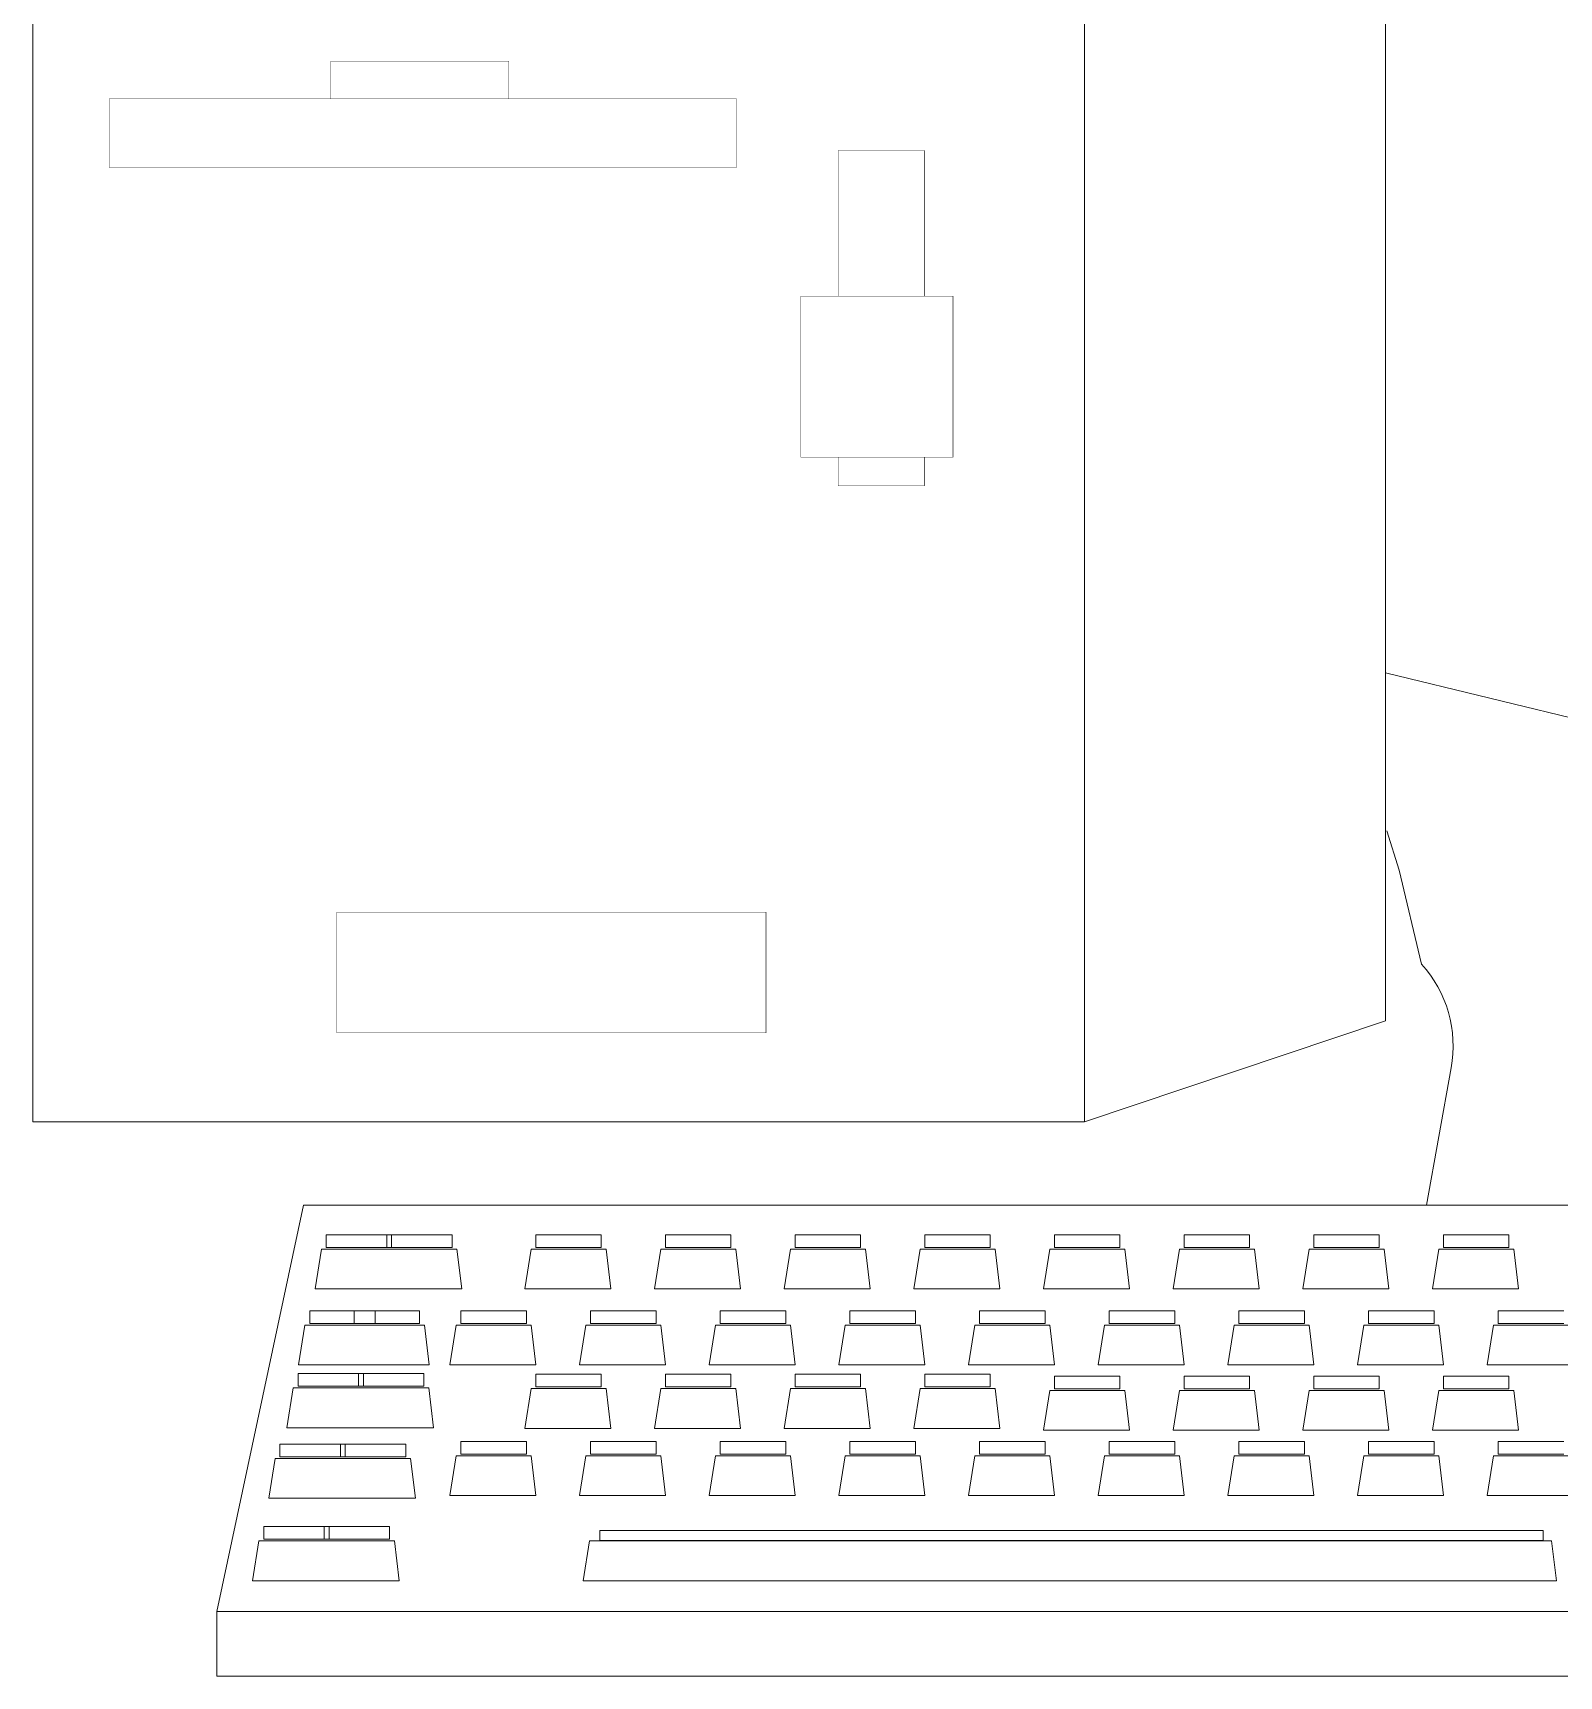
# Model space of a CAD drawing. Header units: millimetres. Extents: x 11706 to 18081, y 7308 to 12674.
# Drawn here: x 17441.3 to 17551.2, y 10613.5 to 10731.8 of the extents above; entities that cross this region are included whole.
import ezdxf

# ---------------------------------------------------------------- set-up
doc = ezdxf.new("R2010")
doc.units = ezdxf.units.MM
doc.layers.get('0').update_dxf_attribs({"lineweight": 0})
doc.layers.add('COMPUTER', color=7, linetype='Continuous', lineweight=0)

# ---------------------------------------------------------------- blocks, each defined once
blk = doc.blocks.new('COMPUTER')
at = {"layer": 'COMPUTER', "color": 7}
for p, q in [((98065.73, 63182.68, -44.22), (98065.73, 61985.12, -44.22)), ((97302.6, 61928.17, -44.22), (97302.6, 63125.74, -44.22)), ((97895.9, 63125.74, -44.22), (97895.9, 61928.17, -44.22)), ((98995.92, 61954.84, -44.22), (98065.73, 62181.51, -44.22)), ((98065.73, 61985.12, -44.22), (97895.9, 61928.17, -44.22)), ((97895.9, 61928.17, -44.22), (97302.6, 61928.17, -44.22)), ((97406.34, 61652.02, -44.22), (97455.18, 61881.25, -44.22)), ((97455.18, 61881.25, -44.22), (98722.55, 61881.25, -44.22)), ((97468.07, 61864.54, -44.22), (97504.99, 61864.54, -44.22)), ((97468.07, 61857.35, -44.22), (97468.07, 61864.54, -44.22)), ((97502.19, 61864.54, -44.22), (97539.11, 61864.54, -44.22)), ((97502.19, 61857.35, -44.22), (97502.19, 61864.54, -44.22)), ((97504.99, 61864.54, -44.22), (97504.99, 61857.35, -44.22)), ((97539.11, 61864.54, -44.22), (97539.11, 61857.35, -44.22)), ((97586.36, 61864.54, -44.22), (97623.27, 61864.54, -44.22)), ((97586.36, 61857.35, -44.22), (97586.36, 61864.54, -44.22)), ((97623.27, 61864.54, -44.22), (97623.27, 61857.35, -44.22)), ((97659.51, 61864.54, -44.22), (97696.43, 61864.54, -44.22)), ((97659.51, 61857.35, -44.22), (97659.51, 61864.54, -44.22)), ((97696.43, 61864.54, -44.22), (97696.43, 61857.35, -44.22)), ((97732.67, 61864.54, -44.22), (97769.58, 61864.54, -44.22)), ((97732.67, 61857.35, -44.22), (97732.67, 61864.54, -44.22)), ((97769.58, 61864.54, -44.22), (97769.58, 61857.35, -44.22)), ((97805.82, 61864.54, -44.22), (97842.74, 61864.54, -44.22)), ((97805.82, 61857.35, -44.22), (97805.82, 61864.54, -44.22)), ((97842.74, 61864.54, -44.22), (97842.74, 61857.35, -44.22)), ((97878.98, 61864.54, -44.22), (97915.9, 61864.54, -44.22)), ((97878.98, 61857.35, -44.22), (97878.98, 61864.54, -44.22)), ((97915.9, 61864.54, -44.22), (97915.9, 61857.35, -44.22)), ((97952.14, 61864.54, -44.22), (97989.05, 61864.54, -44.22)), ((97952.14, 61857.35, -44.22), (97952.14, 61864.54, -44.22)), ((97989.05, 61864.54, -44.22), (97989.05, 61857.35, -44.22)), ((98025.29, 61864.54, -44.22), (98062.21, 61864.54, -44.22)), ((98025.29, 61857.35, -44.22), (98025.29, 61864.54, -44.22)), ((98062.21, 61864.54, -44.22), (98062.21, 61857.35, -44.22)), ((98098.45, 61864.54, -44.22), (98135.37, 61864.54, -44.22)), ((98098.45, 61857.35, -44.22), (98098.45, 61864.54, -44.22)), ((98135.37, 61864.54, -44.22), (98135.37, 61857.35, -44.22)), ((97461.77, 61833.97, -44.22), (97465.37, 61856.45, -44.22)), ((97465.37, 61856.45, -44.22), (97507.69, 61856.45, -44.22)), ((97504.99, 61857.35, -44.22), (97468.07, 61857.35, -44.22)), ((97499.49, 61856.45, -44.22), (97541.81, 61856.45, -44.22)), ((97539.11, 61857.35, -44.22), (97502.19, 61857.35, -44.22)), ((97541.81, 61856.45, -44.22), (97544.51, 61833.97, -44.22)), ((97580.05, 61833.97, -44.22), (97583.65, 61856.45, -44.22)), ((97583.65, 61856.45, -44.22), (97625.97, 61856.45, -44.22)), ((97623.27, 61857.35, -44.22), (97586.36, 61857.35, -44.22)), ((97625.97, 61856.45, -44.22), (97628.67, 61833.97, -44.22)), ((97653.21, 61833.97, -44.22), (97656.81, 61856.45, -44.22)), ((97656.81, 61856.45, -44.22), (97699.13, 61856.45, -44.22)), ((97696.43, 61857.35, -44.22), (97659.51, 61857.35, -44.22)), ((97699.13, 61856.45, -44.22), (97701.83, 61833.97, -44.22)), ((97726.37, 61833.97, -44.22), (97729.97, 61856.45, -44.22)), ((97729.97, 61856.45, -44.22), (97772.29, 61856.45, -44.22)), ((97769.58, 61857.35, -44.22), (97732.67, 61857.35, -44.22)), ((97772.29, 61856.45, -44.22), (97774.99, 61833.97, -44.22)), ((97799.52, 61833.97, -44.22), (97803.12, 61856.45, -44.22)), ((97803.12, 61856.45, -44.22), (97845.44, 61856.45, -44.22)), ((97842.74, 61857.35, -44.22), (97805.82, 61857.35, -44.22)), ((97845.44, 61856.45, -44.22), (97848.14, 61833.97, -44.22)), ((97872.68, 61833.97, -44.22), (97876.28, 61856.45, -44.22)), ((97876.28, 61856.45, -44.22), (97918.6, 61856.45, -44.22)), ((97915.9, 61857.35, -44.22), (97878.98, 61857.35, -44.22)), ((97918.6, 61856.45, -44.22), (97921.3, 61833.97, -44.22)), ((97945.83, 61833.97, -44.22), (97949.44, 61856.45, -44.22)), ((97949.44, 61856.45, -44.22), (97991.75, 61856.45, -44.22)), ((97989.05, 61857.35, -44.22), (97952.14, 61857.35, -44.22)), ((97991.75, 61856.45, -44.22), (97994.46, 61833.97, -44.22)), ((98018.99, 61833.97, -44.22), (98022.59, 61856.45, -44.22)), ((98022.59, 61856.45, -44.22), (98064.91, 61856.45, -44.22)), ((98062.21, 61857.35, -44.22), (98025.29, 61857.35, -44.22)), ((98064.91, 61856.45, -44.22), (98067.61, 61833.97, -44.22)), ((98092.15, 61833.97, -44.22), (98095.75, 61856.45, -44.22)), ((98095.75, 61856.45, -44.22), (98138.07, 61856.45, -44.22)), ((98135.37, 61857.35, -44.22), (98098.45, 61857.35, -44.22)), ((98138.07, 61856.45, -44.22), (98140.77, 61833.97, -44.22)), ((97510.39, 61833.97, -44.22), (97461.77, 61833.97, -44.22)), ((97544.51, 61833.97, -44.22), (97495.89, 61833.97, -44.22)), ((97628.67, 61833.97, -44.22), (97580.05, 61833.97, -44.22)), ((97701.83, 61833.97, -44.22), (97653.21, 61833.97, -44.22)), ((97774.99, 61833.97, -44.22), (97726.37, 61833.97, -44.22)), ((97848.14, 61833.97, -44.22), (97799.52, 61833.97, -44.22)), ((97921.3, 61833.97, -44.22), (97872.68, 61833.97, -44.22)), ((97994.46, 61833.97, -44.22), (97945.83, 61833.97, -44.22)), ((98067.61, 61833.97, -44.22), (98018.99, 61833.97, -44.22)), ((98140.77, 61833.97, -44.22), (98092.15, 61833.97, -44.22)), ((97458.79, 61821.63, -44.22), (97495.7, 61821.63, -44.22)), ((97458.79, 61814.44, -44.22), (97458.79, 61821.63, -44.22)), ((97483.81, 61821.63, -44.22), (97520.73, 61821.63, -44.22)), ((97483.81, 61814.44, -44.22), (97483.81, 61821.63, -44.22)), ((97495.7, 61821.63, -44.22), (97495.7, 61814.44, -44.22)), ((97520.73, 61821.63, -44.22), (97520.73, 61814.44, -44.22)), ((97544.09, 61821.63, -44.22), (97581, 61821.63, -44.22)), ((97544.09, 61814.44, -44.22), (97544.09, 61821.63, -44.22)), ((97581, 61821.63, -44.22), (97581, 61814.44, -44.22)), ((97617.24, 61821.63, -44.22), (97654.16, 61821.63, -44.22)), ((97617.24, 61814.44, -44.22), (97617.24, 61821.63, -44.22)), ((97654.16, 61821.63, -44.22), (97654.16, 61814.44, -44.22)), ((97690.4, 61821.63, -44.22), (97727.32, 61821.63, -44.22)), ((97690.4, 61814.44, -44.22), (97690.4, 61821.63, -44.22)), ((97727.32, 61821.63, -44.22), (97727.32, 61814.44, -44.22)), ((97763.56, 61821.63, -44.22), (97800.47, 61821.63, -44.22)), ((97763.56, 61814.44, -44.22), (97763.56, 61821.63, -44.22)), ((97800.47, 61821.63, -44.22), (97800.47, 61814.44, -44.22)), ((97836.71, 61821.63, -44.22), (97873.63, 61821.63, -44.22)), ((97836.71, 61814.44, -44.22), (97836.71, 61821.63, -44.22)), ((97873.63, 61821.63, -44.22), (97873.63, 61814.44, -44.22)), ((97909.87, 61821.63, -44.22), (97946.78, 61821.63, -44.22)), ((97909.87, 61814.44, -44.22), (97909.87, 61821.63, -44.22)), ((97946.78, 61821.63, -44.22), (97946.78, 61814.44, -44.22)), ((97983.02, 61821.63, -44.22), (98019.94, 61821.63, -44.22)), ((97983.02, 61814.44, -44.22), (97983.02, 61821.63, -44.22)), ((98019.94, 61821.63, -44.22), (98019.94, 61814.44, -44.22)), ((98056.18, 61821.63, -44.22), (98093.1, 61821.63, -44.22)), ((98056.18, 61814.44, -44.22), (98056.18, 61821.63, -44.22)), ((98093.1, 61821.63, -44.22), (98093.1, 61814.44, -44.22)), ((98129.34, 61821.63, -44.22), (98166.25, 61821.63, -44.22)), ((98129.34, 61814.44, -44.22), (98129.34, 61821.63, -44.22)), ((97452.49, 61791.06, -44.22), (97456.09, 61813.54, -44.22)), ((97456.09, 61813.54, -44.22), (97498.41, 61813.54, -44.22)), ((97495.7, 61814.44, -44.22), (97458.79, 61814.44, -44.22)), ((97481.11, 61813.54, -44.22), (97523.43, 61813.54, -44.22)), ((97520.73, 61814.44, -44.22), (97483.81, 61814.44, -44.22)), ((97523.43, 61813.54, -44.22), (97526.13, 61791.06, -44.22)), ((97537.78, 61791.06, -44.22), (97541.39, 61813.54, -44.22)), ((97541.39, 61813.54, -44.22), (97583.7, 61813.54, -44.22)), ((97581, 61814.44, -44.22), (97544.09, 61814.44, -44.22)), ((97583.7, 61813.54, -44.22), (97586.41, 61791.06, -44.22)), ((97610.94, 61791.06, -44.22), (97614.54, 61813.54, -44.22)), ((97614.54, 61813.54, -44.22), (97656.86, 61813.54, -44.22)), ((97654.16, 61814.44, -44.22), (97617.24, 61814.44, -44.22)), ((97656.86, 61813.54, -44.22), (97659.56, 61791.06, -44.22)), ((97684.1, 61791.06, -44.22), (97687.7, 61813.54, -44.22)), ((97687.7, 61813.54, -44.22), (97730.02, 61813.54, -44.22)), ((97727.32, 61814.44, -44.22), (97690.4, 61814.44, -44.22)), ((97730.02, 61813.54, -44.22), (97732.72, 61791.06, -44.22)), ((97757.25, 61791.06, -44.22), (97760.85, 61813.54, -44.22)), ((97760.85, 61813.54, -44.22), (97803.17, 61813.54, -44.22)), ((97800.47, 61814.44, -44.22), (97763.56, 61814.44, -44.22)), ((97803.17, 61813.54, -44.22), (97805.87, 61791.06, -44.22)), ((97830.41, 61791.06, -44.22), (97834.01, 61813.54, -44.22)), ((97834.01, 61813.54, -44.22), (97876.33, 61813.54, -44.22)), ((97873.63, 61814.44, -44.22), (97836.71, 61814.44, -44.22)), ((97876.33, 61813.54, -44.22), (97879.03, 61791.06, -44.22)), ((97903.57, 61791.06, -44.22), (97907.17, 61813.54, -44.22)), ((97907.17, 61813.54, -44.22), (97949.49, 61813.54, -44.22)), ((97946.78, 61814.44, -44.22), (97909.87, 61814.44, -44.22)), ((97949.49, 61813.54, -44.22), (97952.19, 61791.06, -44.22)), ((97976.72, 61791.06, -44.22), (97980.32, 61813.54, -44.22)), ((97980.32, 61813.54, -44.22), (98022.64, 61813.54, -44.22)), ((98019.94, 61814.44, -44.22), (97983.02, 61814.44, -44.22)), ((98022.64, 61813.54, -44.22), (98025.34, 61791.06, -44.22)), ((98049.88, 61791.06, -44.22), (98053.48, 61813.54, -44.22)), ((98053.48, 61813.54, -44.22), (98095.8, 61813.54, -44.22)), ((98093.1, 61814.44, -44.22), (98056.18, 61814.44, -44.22)), ((98095.8, 61813.54, -44.22), (98098.5, 61791.06, -44.22)), ((98123.03, 61791.06, -44.22), (98126.64, 61813.54, -44.22)), ((98126.64, 61813.54, -44.22), (98168.95, 61813.54, -44.22)), ((98166.25, 61814.44, -44.22), (98129.34, 61814.44, -44.22)), ((97452.15, 61786.17, -44.22), (97489.07, 61786.17, -44.22)), ((97452.15, 61778.98, -44.22), (97452.15, 61786.17, -44.22)), ((97501.11, 61791.06, -44.22), (97452.49, 61791.06, -44.22)), ((97526.13, 61791.06, -44.22), (97477.51, 61791.06, -44.22)), ((97486.27, 61786.17, -44.22), (97523.19, 61786.17, -44.22)), ((97486.27, 61778.98, -44.22), (97486.27, 61786.17, -44.22)), ((97489.07, 61786.17, -44.22), (97489.07, 61778.98, -44.22)), ((97523.19, 61786.17, -44.22), (97523.19, 61778.98, -44.22)), ((97586.41, 61791.06, -44.22), (97537.78, 61791.06, -44.22)), ((97586.36, 61785.84, -44.22), (97623.27, 61785.84, -44.22)), ((97586.36, 61778.64, -44.22), (97586.36, 61785.84, -44.22)), ((97659.56, 61791.06, -44.22), (97610.94, 61791.06, -44.22)), ((97623.27, 61785.84, -44.22), (97623.27, 61778.64, -44.22)), ((97659.51, 61785.84, -44.22), (97696.43, 61785.84, -44.22)), ((97659.51, 61778.64, -44.22), (97659.51, 61785.84, -44.22)), ((97732.72, 61791.06, -44.22), (97684.1, 61791.06, -44.22)), ((97696.43, 61785.84, -44.22), (97696.43, 61778.64, -44.22)), ((97732.67, 61785.84, -44.22), (97769.58, 61785.84, -44.22)), ((97732.67, 61778.64, -44.22), (97732.67, 61785.84, -44.22)), ((97805.87, 61791.06, -44.22), (97757.25, 61791.06, -44.22)), ((97769.58, 61785.84, -44.22), (97769.58, 61778.64, -44.22)), ((97805.82, 61785.84, -44.22), (97842.74, 61785.84, -44.22)), ((97805.82, 61778.64, -44.22), (97805.82, 61785.84, -44.22)), ((97879.03, 61791.06, -44.22), (97830.41, 61791.06, -44.22)), ((97842.74, 61785.84, -44.22), (97842.74, 61778.64, -44.22)), ((97878.98, 61784.76, -44.22), (97915.9, 61784.76, -44.22)), ((97878.98, 61777.56, -44.22), (97878.98, 61784.76, -44.22)), ((97952.19, 61791.06, -44.22), (97903.57, 61791.06, -44.22)), ((97915.9, 61784.76, -44.22), (97915.9, 61777.56, -44.22)), ((97952.14, 61784.76, -44.22), (97989.05, 61784.76, -44.22)), ((97952.14, 61777.56, -44.22), (97952.14, 61784.76, -44.22)), ((98025.34, 61791.06, -44.22), (97976.72, 61791.06, -44.22)), ((97989.05, 61784.76, -44.22), (97989.05, 61777.56, -44.22)), ((98025.29, 61784.76, -44.22), (98062.21, 61784.76, -44.22)), ((98025.29, 61777.56, -44.22), (98025.29, 61784.76, -44.22)), ((98098.5, 61791.06, -44.22), (98049.88, 61791.06, -44.22)), ((98062.21, 61784.76, -44.22), (98062.21, 61777.56, -44.22)), ((98098.45, 61784.76, -44.22), (98135.37, 61784.76, -44.22)), ((98098.45, 61777.56, -44.22), (98098.45, 61784.76, -44.22)), ((98171.66, 61791.06, -44.22), (98123.03, 61791.06, -44.22)), ((98135.37, 61784.76, -44.22), (98135.37, 61777.56, -44.22)), ((97445.85, 61755.6, -44.22), (97449.45, 61778.08, -44.22)), ((97449.45, 61778.08, -44.22), (97491.77, 61778.08, -44.22)), ((97489.07, 61778.98, -44.22), (97452.15, 61778.98, -44.22)), ((97483.57, 61778.08, -44.22), (97525.89, 61778.08, -44.22)), ((97523.19, 61778.98, -44.22), (97486.27, 61778.98, -44.22)), ((97525.89, 61778.08, -44.22), (97528.59, 61755.6, -44.22)), ((97580.05, 61755.26, -44.22), (97583.65, 61777.74, -44.22)), ((97583.65, 61777.74, -44.22), (97625.97, 61777.74, -44.22)), ((97623.27, 61778.64, -44.22), (97586.36, 61778.64, -44.22)), ((97625.97, 61777.74, -44.22), (97628.67, 61755.26, -44.22)), ((97653.21, 61755.26, -44.22), (97656.81, 61777.74, -44.22)), ((97656.81, 61777.74, -44.22), (97699.13, 61777.74, -44.22)), ((97696.43, 61778.64, -44.22), (97659.51, 61778.64, -44.22)), ((97699.13, 61777.74, -44.22), (97701.83, 61755.26, -44.22)), ((97726.37, 61755.26, -44.22), (97729.97, 61777.74, -44.22)), ((97729.97, 61777.74, -44.22), (97772.29, 61777.74, -44.22)), ((97769.58, 61778.64, -44.22), (97732.67, 61778.64, -44.22)), ((97772.29, 61777.74, -44.22), (97774.99, 61755.26, -44.22)), ((97799.52, 61755.26, -44.22), (97803.12, 61777.74, -44.22)), ((97803.12, 61777.74, -44.22), (97845.44, 61777.74, -44.22)), ((97842.74, 61778.64, -44.22), (97805.82, 61778.64, -44.22)), ((97845.44, 61777.74, -44.22), (97848.14, 61755.26, -44.22)), ((97872.68, 61754.18, -44.22), (97876.28, 61776.66, -44.22)), ((97876.28, 61776.66, -44.22), (97918.6, 61776.66, -44.22)), ((97915.9, 61777.56, -44.22), (97878.98, 61777.56, -44.22)), ((97918.6, 61776.66, -44.22), (97921.3, 61754.18, -44.22)), ((97945.83, 61754.18, -44.22), (97949.44, 61776.66, -44.22)), ((97949.44, 61776.66, -44.22), (97991.75, 61776.66, -44.22)), ((97989.05, 61777.56, -44.22), (97952.14, 61777.56, -44.22)), ((97991.75, 61776.66, -44.22), (97994.46, 61754.18, -44.22)), ((98018.99, 61754.18, -44.22), (98022.59, 61776.66, -44.22)), ((98022.59, 61776.66, -44.22), (98064.91, 61776.66, -44.22)), ((98062.21, 61777.56, -44.22), (98025.29, 61777.56, -44.22)), ((98064.91, 61776.66, -44.22), (98067.61, 61754.18, -44.22)), ((98092.15, 61754.18, -44.22), (98095.75, 61776.66, -44.22)), ((98095.75, 61776.66, -44.22), (98138.07, 61776.66, -44.22)), ((98135.37, 61777.56, -44.22), (98098.45, 61777.56, -44.22)), ((98138.07, 61776.66, -44.22), (98140.77, 61754.18, -44.22)), ((97494.47, 61755.6, -44.22), (97445.85, 61755.6, -44.22)), ((97528.59, 61755.6, -44.22), (97479.97, 61755.6, -44.22)), ((97544.09, 61747.88, -44.22), (97581, 61747.88, -44.22)), ((97544.09, 61740.69, -44.22), (97544.09, 61747.88, -44.22)), ((97628.67, 61755.26, -44.22), (97580.05, 61755.26, -44.22)), ((97581, 61747.88, -44.22), (97581, 61740.69, -44.22)), ((97617.24, 61747.88, -44.22), (97654.16, 61747.88, -44.22)), ((97617.24, 61740.69, -44.22), (97617.24, 61747.88, -44.22)), ((97701.83, 61755.26, -44.22), (97653.21, 61755.26, -44.22)), ((97654.16, 61747.88, -44.22), (97654.16, 61740.69, -44.22)), ((97690.4, 61747.88, -44.22), (97727.32, 61747.88, -44.22)), ((97690.4, 61740.69, -44.22), (97690.4, 61747.88, -44.22)), ((97774.99, 61755.26, -44.22), (97726.37, 61755.26, -44.22)), ((97727.32, 61747.88, -44.22), (97727.32, 61740.69, -44.22)), ((97763.56, 61747.88, -44.22), (97800.47, 61747.88, -44.22)), ((97763.56, 61740.69, -44.22), (97763.56, 61747.88, -44.22)), ((97848.14, 61755.26, -44.22), (97799.52, 61755.26, -44.22)), ((97800.47, 61747.88, -44.22), (97800.47, 61740.69, -44.22)), ((97836.71, 61747.88, -44.22), (97873.63, 61747.88, -44.22)), ((97836.71, 61740.69, -44.22), (97836.71, 61747.88, -44.22)), ((97921.3, 61754.18, -44.22), (97872.68, 61754.18, -44.22)), ((97873.63, 61747.88, -44.22), (97873.63, 61740.69, -44.22)), ((97909.87, 61747.88, -44.22), (97946.78, 61747.88, -44.22)), ((97909.87, 61740.69, -44.22), (97909.87, 61747.88, -44.22)), ((97994.46, 61754.18, -44.22), (97945.83, 61754.18, -44.22)), ((97946.78, 61747.88, -44.22), (97946.78, 61740.69, -44.22)), ((97983.02, 61747.88, -44.22), (98019.94, 61747.88, -44.22)), ((97983.02, 61740.69, -44.22), (97983.02, 61747.88, -44.22)), ((98067.61, 61754.18, -44.22), (98018.99, 61754.18, -44.22)), ((98019.94, 61747.88, -44.22), (98019.94, 61740.69, -44.22)), ((98056.18, 61747.88, -44.22), (98093.1, 61747.88, -44.22)), ((98056.18, 61740.69, -44.22), (98056.18, 61747.88, -44.22)), ((98140.77, 61754.18, -44.22), (98092.15, 61754.18, -44.22)), ((98093.1, 61747.88, -44.22), (98093.1, 61740.69, -44.22)), ((98129.34, 61747.88, -44.22), (98166.25, 61747.88, -44.22)), ((98129.34, 61740.69, -44.22), (98129.34, 61747.88, -44.22)), ((97435.61, 61715.85, -44.22), (97439.22, 61738.32, -44.22)), ((97439.22, 61738.32, -44.22), (97481.53, 61738.32, -44.22)), ((97441.92, 61746.42, -44.22), (97478.83, 61746.42, -44.22)), ((97441.92, 61739.22, -44.22), (97441.92, 61746.42, -44.22)), ((97478.83, 61739.22, -44.22), (97441.92, 61739.22, -44.22)), ((97473.33, 61738.32, -44.22), (97515.65, 61738.32, -44.22)), ((97476.04, 61746.42, -44.22), (97512.95, 61746.42, -44.22)), ((97476.04, 61739.22, -44.22), (97476.04, 61746.42, -44.22)), ((97512.95, 61739.22, -44.22), (97476.04, 61739.22, -44.22)), ((97478.83, 61746.42, -44.22), (97478.83, 61739.22, -44.22)), ((97512.95, 61746.42, -44.22), (97512.95, 61739.22, -44.22)), ((97515.65, 61738.32, -44.22), (97518.35, 61715.85, -44.22)), ((97537.78, 61717.31, -44.22), (97541.39, 61739.79, -44.22)), ((97541.39, 61739.79, -44.22), (97583.7, 61739.79, -44.22)), ((97581, 61740.69, -44.22), (97544.09, 61740.69, -44.22)), ((97583.7, 61739.79, -44.22), (97586.41, 61717.31, -44.22)), ((97610.94, 61717.31, -44.22), (97614.54, 61739.79, -44.22)), ((97614.54, 61739.79, -44.22), (97656.86, 61739.79, -44.22)), ((97654.16, 61740.69, -44.22), (97617.24, 61740.69, -44.22)), ((97656.86, 61739.79, -44.22), (97659.56, 61717.31, -44.22)), ((97684.1, 61717.31, -44.22), (97687.7, 61739.79, -44.22)), ((97687.7, 61739.79, -44.22), (97730.02, 61739.79, -44.22)), ((97727.32, 61740.69, -44.22), (97690.4, 61740.69, -44.22)), ((97730.02, 61739.79, -44.22), (97732.72, 61717.31, -44.22)), ((97757.25, 61717.31, -44.22), (97760.85, 61739.79, -44.22)), ((97760.85, 61739.79, -44.22), (97803.17, 61739.79, -44.22)), ((97800.47, 61740.69, -44.22), (97763.56, 61740.69, -44.22)), ((97803.17, 61739.79, -44.22), (97805.87, 61717.31, -44.22)), ((97830.41, 61717.31, -44.22), (97834.01, 61739.79, -44.22)), ((97834.01, 61739.79, -44.22), (97876.33, 61739.79, -44.22)), ((97873.63, 61740.69, -44.22), (97836.71, 61740.69, -44.22)), ((97876.33, 61739.79, -44.22), (97879.03, 61717.31, -44.22)), ((97903.57, 61717.31, -44.22), (97907.17, 61739.79, -44.22)), ((97907.17, 61739.79, -44.22), (97949.49, 61739.79, -44.22)), ((97946.78, 61740.69, -44.22), (97909.87, 61740.69, -44.22)), ((97949.49, 61739.79, -44.22), (97952.19, 61717.31, -44.22)), ((97976.72, 61717.31, -44.22), (97980.32, 61739.79, -44.22)), ((97980.32, 61739.79, -44.22), (98022.64, 61739.79, -44.22)), ((98019.94, 61740.69, -44.22), (97983.02, 61740.69, -44.22)), ((98022.64, 61739.79, -44.22), (98025.34, 61717.31, -44.22)), ((98049.88, 61717.31, -44.22), (98053.48, 61739.79, -44.22)), ((98053.48, 61739.79, -44.22), (98095.8, 61739.79, -44.22)), ((98093.1, 61740.69, -44.22), (98056.18, 61740.69, -44.22)), ((98095.8, 61739.79, -44.22), (98098.5, 61717.31, -44.22)), ((98123.03, 61717.31, -44.22), (98126.64, 61739.79, -44.22)), ((98126.64, 61739.79, -44.22), (98168.95, 61739.79, -44.22)), ((98166.25, 61740.69, -44.22), (98129.34, 61740.69, -44.22)), ((97484.23, 61715.85, -44.22), (97435.61, 61715.85, -44.22)), ((97518.35, 61715.85, -44.22), (97469.73, 61715.85, -44.22)), ((97586.41, 61717.31, -44.22), (97537.78, 61717.31, -44.22)), ((97659.56, 61717.31, -44.22), (97610.94, 61717.31, -44.22)), ((97732.72, 61717.31, -44.22), (97684.1, 61717.31, -44.22)), ((97805.87, 61717.31, -44.22), (97757.25, 61717.31, -44.22)), ((97879.03, 61717.31, -44.22), (97830.41, 61717.31, -44.22)), ((97952.19, 61717.31, -44.22), (97903.57, 61717.31, -44.22)), ((98025.34, 61717.31, -44.22), (97976.72, 61717.31, -44.22)), ((98098.5, 61717.31, -44.22), (98049.88, 61717.31, -44.22)), ((98171.66, 61717.31, -44.22), (98123.03, 61717.31, -44.22)), ((97426.52, 61669.28, -44.22), (97430.12, 61691.76, -44.22)), ((97430.12, 61691.76, -44.22), (97472.43, 61691.76, -44.22)), ((97432.82, 61699.85, -44.22), (97469.73, 61699.85, -44.22)), ((97432.82, 61692.66, -44.22), (97432.82, 61699.85, -44.22)), ((97469.73, 61692.66, -44.22), (97432.82, 61692.66, -44.22)), ((97464.24, 61691.76, -44.22), (97506.55, 61691.76, -44.22)), ((97466.94, 61699.85, -44.22), (97503.85, 61699.85, -44.22)), ((97466.94, 61692.66, -44.22), (97466.94, 61699.85, -44.22)), ((97503.85, 61692.66, -44.22), (97466.94, 61692.66, -44.22)), ((97469.73, 61699.85, -44.22), (97469.73, 61692.66, -44.22)), ((97503.85, 61699.85, -44.22), (97503.85, 61692.66, -44.22)), ((97506.55, 61691.76, -44.22), (97509.26, 61669.28, -44.22)), ((97613.04, 61669.28, -44.22), (97616.64, 61691.76, -44.22)), ((97616.64, 61691.76, -44.22), (98117.14, 61691.76, -44.22)), ((97622.42, 61697.62, -44.22), (98154.68, 61697.62, -44.22)), ((97622.42, 61691.94, -44.22), (97622.42, 61697.62, -44.22)), ((98154.68, 61691.94, -44.22), (97622.42, 61691.94, -44.22)), ((98117.06, 61691.76, -44.22), (98159.37, 61691.76, -44.22)), ((98154.68, 61697.62, -44.22), (98154.68, 61691.94, -44.22)), ((98159.37, 61691.76, -44.22), (98162.08, 61669.28, -44.22)), ((97475.14, 61669.28, -44.22), (97426.52, 61669.28, -44.22)), ((97509.26, 61669.28, -44.22), (97460.63, 61669.28, -44.22)), ((98117.14, 61669.28, -44.22), (97613.04, 61669.28, -44.22)), ((98162.08, 61669.28, -44.22), (98113.46, 61669.28, -44.22)), ((97406.34, 61652.02, -44.22), (97406.34, 61615.44, -44.22)), ((98776.28, 61652.02, -44.22), (97406.34, 61652.02, -44.22)), ((97406.34, 61615.44, -44.22), (98776.28, 61615.44, -44.22))]:
    blk.add_line(p, q, dxfattribs=at)
at = {"layer": 'COMPUTER', "color": 7, "const_width": 0.226, "elevation": -44.22}
for points in [[(97470.66, 62505.44), (97470.66, 62526.58), (97571.04, 62526.58), (97571.04, 62505.44)], [(97756.97, 62394.07), (97756.97, 62476.22), (97805.5, 62476.22), (97805.5, 62394.07)], [(97571.04, 62466.67), (97470.66, 62466.67)], [(97805.5, 62303.2), (97805.5, 62287.02), (97756.97, 62287.02), (97756.97, 62303.2)]]:
    blk.add_lwpolyline(points, dxfattribs=at)
for points in [[(97699.61, 62505.44), (97699.61, 62466.67), (97345.61, 62466.67), (97345.61, 62505.44)], [(97821.67, 62394.07), (97821.67, 62303.2), (97735.82, 62303.2), (97735.82, 62394.07)], [(97716.2, 62046.48), (97716.2, 61978.35), (97474.09, 61978.35), (97474.09, 62046.48)]]:
    blk.add_lwpolyline(points, close=True, dxfattribs=at)
at = {"layer": 'COMPUTER', "color": 7, "elevation": -44.22}
blk.add_lwpolyline([(98088.87, 61881.25), (98102.77, 61958.64, 0.232212), (98086.04, 62017.16), (98073.49, 62070.11), (98066.52, 62092.4)], format="xyb", dxfattribs=at)

msp = doc.modelspace()

# ---------------------------------------------------------------- block references
at = {"xscale": 0.1276171875, "yscale": 0.1276171875, "zscale": 0.1276171875}
msp.add_blockref('COMPUTER', (5023.8, 2750.29, -14.04), dxfattribs=at)

doc.saveas('drawing.dxf')
